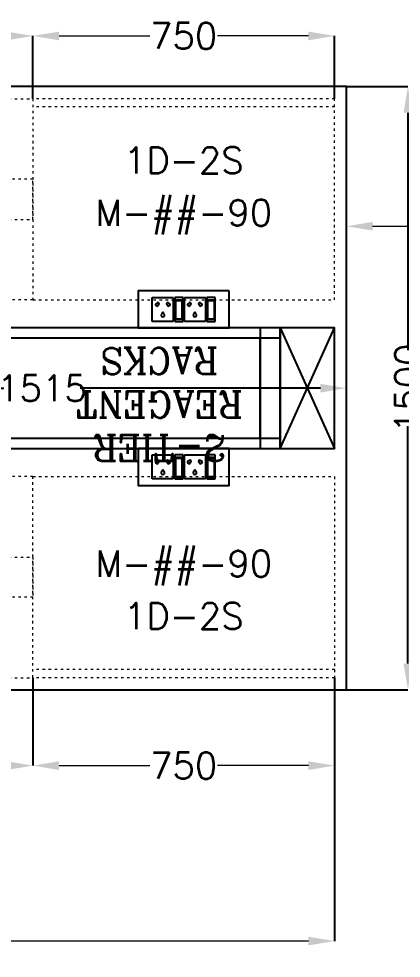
# Model space of a CAD drawing. Extents: x -52083 to 49512, y -145230 to 20224.
# Drawn here: x -36341 to -35389, y 10096 to 12433 of the extents above; entities that cross this region are included whole.
import ezdxf
from ezdxf.enums import TextEntityAlignment as Align

# ---------------------------------------------------------------- set-up
doc = ezdxf.new("R2010")
doc.units = 0
doc.header["$LTSCALE"] = 0.5
doc.header["$MEASUREMENT"] = 0
doc.header["$PDMODE"] = 32
doc.linetypes.add('ACAD_ISO03W100', pattern=[30, 12, -18])
doc.layers.add('DIM', color=3, linetype='Continuous', lineweight=5)
doc.layers.add('Sa-Block Text', color=7, linetype='Continuous', lineweight=18)
for name, color, linetype in [('PDF_Text', 5, 'Continuous'), ('SA-6MRP', 1, 'Continuous'), ('SA-FUR', 3, 'Continuous')]:
    doc.layers.add(name, color=color, linetype=linetype)
doc.styles.add('PDF Arial', font='arial.ttf')
doc.styles.get("Standard").update_dxf_attribs({"font": 'romans.shx'})
doc.dimstyles.new('Sa-dim', dxfattribs={"dimtxt": 65, "dimasz": 65, "dimexe": 0, "dimexo": 0, "dimtad": 0, "dimdec": 0, "dimdsep": 46, "dimtxsty": 'Standard', "dimcen": 0, "dimclrd": 256, "dimclre": 7, "dimclrt": 1, "dimadec": 0, "dimazin": 0, "dimtfac": 1, "dimtdec": 0, "dimtmove": 0, "dimatfit": 3, "dimfxl": 1, "dimlwd": -1, "dimarcsym": 0})

# ---------------------------------------------------------------- blocks, each defined once
blk = doc.blocks.new('*D511')
at = {"layer": 'Defpoints', "color": 0, "transparency": 16777216}
for p in [(-41830.5, 10763.7), (-35555.5, 10763.7), (-41830.5, 10138.6)]:
    blk.add_point(p, dxfattribs=at)
at = {"layer": 'DIM', "color": 7, "lineweight": -2, "transparency": 16777216}
for p, q in [((-41830.5, 10763.7), (-41830.5, 10138.6)), ((-35555.5, 10763.7), (-35555.5, 10138.6))]:
    blk.add_line(p, q, dxfattribs=at)
at = {"layer": 'DIM', "transparency": 16777216}
for p, q in [((-41765.5, 10138.6), (-38791.1, 10138.6)), ((-35620.5, 10138.6), (-38594.9, 10138.6))]:
    blk.add_line(p, q, dxfattribs=at)
for points in [[(-41765.5, 10149.5), (-41765.5, 10127.8), (-41830.5, 10138.6)], [(-35620.5, 10149.5), (-35620.5, 10127.8), (-35555.5, 10138.6)]]:
    blk.add_solid(points, dxfattribs=at)
at = {"layer": 'DIM', "color": 1, "transparency": 16777216, "insert": (-38693, 10138.6), "char_height": 65, "attachment_point": 5}
blk.add_mtext('6275', dxfattribs=at)
blk = doc.blocks.new('*D508')
at = {"layer": 'Defpoints', "color": 0, "transparency": 16777216}
for p in [(-35525.5, 11916.5), (-35525.5, 11798.7), (-34025.5, 11798.7)]:
    blk.add_point(p, dxfattribs=at)
at = {"layer": 'DIM', "color": 7, "lineweight": -2, "transparency": 16777216}
for p, q in [((-35525.5, 11798.7), (-35525.5, 11916.5)), ((-34025.5, 11798.7), (-34025.5, 11916.5))]:
    blk.add_line(p, q, dxfattribs=at)
at = {"layer": 'DIM', "transparency": 16777216}
for p, q in [((-35460.5, 11916.5), (-34870, 11916.5)), ((-34090.5, 11916.5), (-34681, 11916.5))]:
    blk.add_line(p, q, dxfattribs=at)
for points in [[(-35460.5, 11927.3), (-35460.5, 11905.6), (-35525.5, 11916.5)], [(-34090.5, 11927.3), (-34090.5, 11905.6), (-34025.5, 11916.5)]]:
    blk.add_solid(points, dxfattribs=at)
at = {"layer": 'DIM', "color": 1, "transparency": 16777216, "insert": (-34775.5, 11916.5), "char_height": 65, "attachment_point": 5}
blk.add_mtext('1500', dxfattribs=at)
blk = doc.blocks.new('*U95')
at = {"layer": 'SA-FUR', "color": 230, "linetype": 'ACAD_ISO03W100', "lineweight": 13}
blk.add_line((750, 20), (0, 20), dxfattribs=at)
blk.add_lwpolyline([(0, 500), (750, 500), (750, 0), (0, 0)], close=True, dxfattribs=at)
at = {"layer": 'SA-FUR', "color": 7}
for tag, p in [('TAG', (375, 316.2)), ('TAG-2', (375, 185.8))]:
    blk.add_attdef(tag, text='', height=65, rotation=180, dxfattribs=at).set_placement(p, align=Align.CENTER)
blk = doc.blocks.new('*D540')
at = {"color": 7, "lineweight": -2, "transparency": 16777216}
for p, q in [((-35525.5, 12263.7), (-35372.9, 12263.7)), ((-35525.5, 10763.7), (-35372.9, 10763.7))]:
    blk.add_line(p, q, dxfattribs=at)
at = {"transparency": 16777216}
for p, q in [((-35372.9, 12198.7), (-35372.9, 11608.2)), ((-35372.9, 10828.7), (-35372.9, 11419.2))]:
    blk.add_line(p, q, dxfattribs=at)
for points in [[(-35383.7, 12198.7), (-35362, 12198.7), (-35372.9, 12263.7)], [(-35383.7, 10828.7), (-35362, 10828.7), (-35372.9, 10763.7)]]:
    blk.add_solid(points, dxfattribs=at)
at = {"layer": 'Defpoints', "color": 0, "transparency": 16777216}
for p in [(-35525.5, 12263.7), (-35372.9, 12263.7), (-35525.5, 10763.7)]:
    blk.add_point(p, dxfattribs=at)
at = {"color": 1, "transparency": 16777216, "insert": (-35372.9, 11513.7), "char_height": 65, "attachment_point": 5, "rotation": 90}
blk.add_mtext('1500', dxfattribs=at)
blk = doc.blocks.new('A$Ca55ee631')
at = {"layer": 'SA-FUR', "color": 1}
for p, q in [((0, 0), (135, 300)), ((0, 300), (135, 0))]:
    blk.add_line(p, q, dxfattribs=at)
blk.add_lwpolyline([(0, 0), (135, 0), (135, 300), (0, 300)], close=True, dxfattribs=at)
blk = doc.blocks.new('*U112')
at = {"color": 3}
blk.add_lwpolyline([(-750, -150), (-700, -150), (-700, 150), (-750, 150)], close=True, dxfattribs=at)
at = {"color": 1}
blk.add_lwpolyline([(-750, 125), (-700, 125), (-700, -125), (-750, -125)], close=True, dxfattribs=at)
blk = doc.blocks.new('*D541')
at = {"transparency": 16777216}
for p, q in [((-36975.5, 11513.7), (-36377.9, 11513.7)), ((-35590.5, 11513.7), (-36188.1, 11513.7))]:
    blk.add_line(p, q, dxfattribs=at)
for points in [[(-36975.5, 11524.6), (-36975.5, 11502.9), (-37040.5, 11513.7)], [(-35590.5, 11524.6), (-35590.5, 11502.9), (-35525.5, 11513.7)]]:
    blk.add_solid(points, dxfattribs=at)
at = {"layer": 'Defpoints', "color": 0, "transparency": 16777216}
for p in [(-37040.5, 11513.7), (-37040.5, 11513.7), (-35525.5, 11513.7)]:
    blk.add_point(p, dxfattribs=at)
at = {"color": 1, "transparency": 16777216, "insert": (-36283, 11513.7), "char_height": 65, "attachment_point": 5}
blk.add_mtext('1515', dxfattribs=at)
blk = doc.blocks.new('*D542')
at = {"layer": 'Defpoints', "color": 0, "transparency": 16777216}
for p in [(-36305.5, 12389.9), (-36305.5, 12233.7), (-35555.5, 12233.7)]:
    blk.add_point(p, dxfattribs=at)
at = {"layer": 'DIM', "color": 7, "lineweight": -2, "transparency": 16777216}
for p, q in [((-36305.5, 12233.7), (-36305.5, 12389.9)), ((-35555.5, 12233.7), (-35555.5, 12389.9))]:
    blk.add_line(p, q, dxfattribs=at)
at = {"layer": 'DIM', "transparency": 16777216}
for p, q in [((-36240.5, 12389.9), (-36014.7, 12389.9)), ((-35620.5, 12389.9), (-35846.3, 12389.9))]:
    blk.add_line(p, q, dxfattribs=at)
for points in [[(-36240.5, 12400.7), (-36240.5, 12379), (-36305.5, 12389.9)], [(-35620.5, 12400.7), (-35620.5, 12379), (-35555.5, 12389.9)]]:
    blk.add_solid(points, dxfattribs=at)
at = {"layer": 'DIM', "color": 1, "transparency": 16777216, "insert": (-35930.5, 12389.9), "char_height": 65, "attachment_point": 5}
blk.add_mtext('750', dxfattribs=at)
blk = doc.blocks.new('*D543')
at = {"layer": 'Defpoints', "color": 0, "transparency": 16777216}
for p in [(-36305.5, 10793.7), (-35555.5, 10793.7), (-36305.5, 10575)]:
    blk.add_point(p, dxfattribs=at)
at = {"layer": 'DIM', "color": 7, "lineweight": -2, "transparency": 16777216}
for p, q in [((-36305.5, 10793.7), (-36305.5, 10575)), ((-35555.5, 10793.7), (-35555.5, 10575))]:
    blk.add_line(p, q, dxfattribs=at)
at = {"layer": 'DIM', "transparency": 16777216}
for p, q in [((-36240.5, 10575), (-36014.7, 10575)), ((-35620.5, 10575), (-35846.3, 10575))]:
    blk.add_line(p, q, dxfattribs=at)
for points in [[(-36240.5, 10585.8), (-36240.5, 10564.1), (-36305.5, 10575)], [(-35620.5, 10585.8), (-35620.5, 10564.1), (-35555.5, 10575)]]:
    blk.add_solid(points, dxfattribs=at)
at = {"layer": 'DIM', "color": 1, "transparency": 16777216, "insert": (-35930.5, 10575), "char_height": 65, "attachment_point": 5}
blk.add_mtext('750', dxfattribs=at)
blk = doc.blocks.new('*D544')
at = {"layer": 'Defpoints', "color": 0, "transparency": 16777216}
for p in [(-37055.5, 10793.7), (-36305.5, 10793.7), (-37055.5, 10575)]:
    blk.add_point(p, dxfattribs=at)
at = {"layer": 'DIM', "color": 7, "lineweight": -2, "transparency": 16777216}
for p, q in [((-37055.5, 10793.7), (-37055.5, 10575)), ((-36305.5, 10793.7), (-36305.5, 10575))]:
    blk.add_line(p, q, dxfattribs=at)
at = {"layer": 'DIM', "transparency": 16777216}
for p, q in [((-36990.5, 10575), (-36764.7, 10575)), ((-36370.5, 10575), (-36596.3, 10575))]:
    blk.add_line(p, q, dxfattribs=at)
for points in [[(-36990.5, 10585.8), (-36990.5, 10564.1), (-37055.5, 10575)], [(-36370.5, 10585.8), (-36370.5, 10564.1), (-36305.5, 10575)]]:
    blk.add_solid(points, dxfattribs=at)
at = {"layer": 'DIM', "color": 1, "transparency": 16777216, "insert": (-36680.5, 10575), "char_height": 65, "attachment_point": 5}
blk.add_mtext('750', dxfattribs=at)
blk = doc.blocks.new('*U133')
at = {"ltscale": 300}
for p, q in [((-78.1, 29.8), (-78.1, -29.8)), ((-78.1, 29.8), (-78.1, -29.8)), ((-57.3, 29.8), (-78.1, 29.8)), ((-78.1, 29.8), (-57.3, 29.8)), ((-57.3, -29.8), (-57.3, 29.8)), ((-53.9, 29.8), (-1.7, 29.8)), ((-53.9, -29.8), (-53.9, 29.8)), ((-1.7, 29.8), (-1.7, -29.8)), ((1.7, 29.8), (1.7, -29.8)), ((1.7, 29.8), (1.7, -29.8)), ((22.5, 29.8), (1.7, 29.8)), ((1.7, 29.8), (22.5, 29.8)), ((22.5, -29.8), (22.5, 29.8)), ((25.9, -29.8), (25.9, 29.8)), ((25.9, 29.8), (78.1, 29.8)), ((78.1, 29.8), (78.1, -29.8)), ((-76.3, 23.3), (-76.3, -23.3)), ((-59.1, 23.3), (-76.3, 23.3)), ((-59.1, -23.3), (-59.1, 23.3)), ((3.5, 23.3), (3.5, -23.3)), ((20.7, 23.3), (3.5, 23.3)), ((20.7, -23.3), (20.7, 23.3)), ((-76.3, -21.2), (-59.1, -21.2)), ((-76.3, -23.3), (-59.1, -23.3)), ((3.5, -21.2), (20.7, -21.2)), ((3.5, -23.3), (20.7, -23.3)), ((-78.1, -29.8), (-57.3, -29.8)), ((-1.7, -29.8), (-53.9, -29.8)), ((1.7, -29.8), (22.5, -29.8)), ((78.1, -29.8), (25.9, -29.8))]:
    blk.add_line(p, q, dxfattribs=at)
blk.add_lwpolyline([(-113, -46), (113, -46), (113, 46), (-113, 46)], close=True, dxfattribs=at)
for centre, radius, start, end in [((-27.8, 14.7), 4.06, 307.1584, 232.8416), ((-27.8, 10.6), 2.59, 161.4031, 18.5969), ((52, 14.7), 4.06, 307.1584, 232.8416), ((52, 10.6), 2.59, 161.4031, 18.5969), ((-42.7, -11.6), 3.5, 5.2689, 272.51), ((-39.9, -14), 2.82, 202.6838, 75.0951), ((-15.7, -14), 2.82, 104.9049, 337.3162), ((-12.9, -11.6), 3.5, 267.49, 174.7311), ((37.1, -11.6), 3.5, 5.2689, 272.51), ((39.9, -14), 2.82, 202.6838, 75.0951), ((64.1, -14), 2.82, 104.9049, 337.3162), ((66.9, -11.6), 3.5, 267.49, 174.7311)]:
    blk.add_arc(centre, radius, start, end, dxfattribs=at)
at = {"layer": 'Sa-Block Text', "flags": 1}
for tag, p in [('PROJECTNAME', (102.4, 776)), ('FLOOR', (102.4, 686.5)), ('LABNAME', (102.4, 577)), ('ITEMNO:', (102.4, 479.7))]:
    blk.add_attdef(tag, text='', height=65, dxfattribs=at).set_placement(p, align=Align.MIDDLE_CENTER)
at = {"layer": 'Sa-Block Text'}
blk.add_attdef('CATALOGUE', text='', height=65, dxfattribs=at).set_placement((102.4, 360.5), align=Align.MIDDLE_CENTER)
blk = doc.blocks.new('*U92')
at = {"layer": 'SA-FUR', "color": 230, "linetype": 'ACAD_ISO03W100', "lineweight": 13}
for points in [[(750, 500), (0, 500), (0, 0), (750, 0)], [(750, 200), (0, 200), (0, 300), (750, 300)]]:
    blk.add_lwpolyline(points, close=True, dxfattribs=at)
at = {"layer": 'SA-FUR', "color": 7}
blk.add_attdef('TAG-2', text='', height=65, dxfattribs=at).set_placement((382.1, 224.8), align=Align.CENTER)
blk = doc.blocks.new('*D720')
at = {"layer": 'Defpoints', "color": 0, "transparency": 16777216}
for p in [(-37055.5, 12389.9), (-37055.5, 12233.7), (-36305.5, 12233.7)]:
    blk.add_point(p, dxfattribs=at)
at = {"layer": 'DIM', "color": 7, "lineweight": -2, "transparency": 16777216}
for p, q in [((-37055.5, 12233.7), (-37055.5, 12389.9)), ((-36305.5, 12233.7), (-36305.5, 12389.9))]:
    blk.add_line(p, q, dxfattribs=at)
at = {"layer": 'DIM', "transparency": 16777216}
for p, q in [((-36990.5, 12389.9), (-36752.6, 12389.9)), ((-36370.5, 12389.9), (-36608.5, 12389.9))]:
    blk.add_line(p, q, dxfattribs=at)
for points in [[(-36990.5, 12400.7), (-36990.5, 12379), (-37055.5, 12389.9)], [(-36370.5, 12400.7), (-36370.5, 12379), (-36305.5, 12389.9)]]:
    blk.add_solid(points, dxfattribs=at)
at = {"layer": 'DIM', "color": 1, "transparency": 16777216, "insert": (-36680.5, 12389.9), "char_height": 65, "attachment_point": 5}
blk.add_mtext('750', dxfattribs=at)

msp = doc.modelspace()

# ---------------------------------------------------------------- linework, layer by layer
at = {"color": 3, "elevation": 2637.8}
for points in [[(-35525.5, 12263.7), (-41830.5, 12263.7), (-41830.5, 10763.7), (-35525.5, 10763.7)], [(-35690.5, 11663.7), (-37055.5, 11663.7), (-37055.5, 11363.7), (-35690.5, 11363.7)]]:
    msp.add_lwpolyline(points, close=True, dxfattribs=at)
at = {"color": 1, "elevation": 2637.8}
msp.add_lwpolyline([(-35740.5, 11388.7), (-37055.5, 11388.7), (-37055.5, 11638.7), (-35740.5, 11638.7)], close=True, dxfattribs=at)

# ---------------------------------------------------------------- block references
at = {"layer": 'SA-6MRP', "color": 7, "rotation": 180}
for p in [(-35930.5, 11709.7, 2637.8), (-35930.5, 11317.8, 2637.8)]:
    msp.add_blockref('*U133', p, dxfattribs=at)
at = {"layer": 'SA-FUR'}
ref = msp.add_blockref('*U92', (-37055.5, 12233.7, 2637.8), dxfattribs=dict(at, xscale=-1, rotation=180))
ref.add_attrib('TAG-2', 'L.S.##-90', dxfattribs={"color": 7, "height": 65}).set_placement((-36673.4, 11943.9, 2637.8), align=Align.CENTER)
ref = msp.add_blockref('*U95', (-36305.5, 12233.7, 2637.8), dxfattribs=dict(at, xscale=-1, rotation=180))
ref.add_attrib('TAG', 'M-##-90', dxfattribs={"color": 7, "height": 65}).set_placement((-35930.5, 11917.5, 2637.8), align=Align.CENTER)
ref.add_attrib('TAG-2', '1D-2S', dxfattribs={"color": 7, "height": 65}).set_placement((-35930.5, 12047.9, 2637.8), align=Align.CENTER)
at = {"layer": 'SA-FUR', "color": 30, "rotation": 180}
msp.add_blockref('*U112', (-36440.5, 11513.7, 2637.8), dxfattribs=at)
at = {"layer": 'SA-FUR', "color": 1}
msp.add_blockref('A$Ca55ee631', (-35690.5, 11363.7, 2637.8), dxfattribs=at)
at = {"layer": 'SA-FUR'}
msp.add_blockref('*U92', (-37055.5, 10793.7, 2637.8), dxfattribs=at).add_auto_attribs({'TAG-2': 'L.S.##-90'})
ref = msp.add_blockref('*U95', (-36305.5, 10793.7, 2637.8), dxfattribs=at)
ref.add_attrib('TAG', 'M-##-90', dxfattribs={"color": 7, "height": 65}).set_placement((-35930.5, 11044.9, 2637.8), align=Align.CENTER)
ref.add_attrib('TAG-2', '1D-2S', dxfattribs={"color": 7, "height": 65}).set_placement((-35930.5, 10914.6, 2637.8), align=Align.CENTER)

# ---------------------------------------------------------------- texts
at = {"layer": 'PDF_Text', "insert": (-35990.5, 11613.7, 2637.8), "char_height": 65, "width": 775.888, "attachment_point": 8, "rotation": 180, "style": 'PDF Arial'}
msp.add_mtext('{\\Fromanc|c0;\\C7;2-TIER REAGENT RACKS}', dxfattribs=at)

# ---------------------------------------------------------------- dimensions: what is measured, and where the dimension line sits
for base, p1, p2, angle, picture, middle in [((-35372.9, 12263.7, 2637.8), (-35525.5, 10763.7, 2637.8), (-35525.5, 12263.7, 2637.8), 270, '*D540', (-35372.9, 11513.7, 2637.8)), ((-37040.5, 11513.7, 2637.8), (-35525.5, 11513.7, 2637.8), (-37040.5, 11513.7, 2637.8), 180, '*D541', (-36283, 11513.7, 2637.8))]:
    dim = msp.add_linear_dim(base=base, p1=p1, p2=p2, angle=angle, dimstyle='Sa-dim')
    dim.commit()
    dim.dimension.update_dxf_attribs({"geometry": picture, "text_midpoint": middle})
at = {"layer": 'DIM', "color": 7}
dim = msp.add_linear_dim(base=(-37055.5, 12389.9, 2637.8), p1=(-36305.5, 12233.7, 2637.8), p2=(-37055.5, 12233.7, 2637.8), angle=180, dimstyle='Sa-dim', dxfattribs=at)
dim.commit()
dim.dimension.update_dxf_attribs({"geometry": '*D720', "text_midpoint": (-36680.5, 12389.9, 2637.8)})
for base, p1, p2, picture, middle in [((-36305.5, 12389.9, 2637.8), (-35555.5, 12233.7, 2637.8), (-36305.5, 12233.7, 2637.8), '*D542', (-35930.5, 12389.9, 2637.8)), ((-37055.5, 10575, 2637.8), (-36305.5, 10793.7, 2637.8), (-37055.5, 10793.7, 2637.8), '*D544', (-36680.5, 10575, 2637.8)), ((-36305.5, 10575, 2637.8), (-35555.5, 10793.7, 2637.8), (-36305.5, 10793.7, 2637.8), '*D543', (-35930.5, 10575, 2637.8))]:
    dim = msp.add_linear_dim(base=base, p1=p1, p2=p2, angle=180, dimstyle='Sa-dim', override={"dimtmove": 1}, dxfattribs=at)
    dim.commit()
    dim.dimension.update_dxf_attribs({"geometry": picture, "text_midpoint": middle})
dim = msp.add_aligned_dim(p1=(-34025.5, 11798.7, 2637.8), p2=(-35525.5, 11798.7, 2637.8), distance=-117.7, dimstyle='Sa-dim', dxfattribs=at)
dim.commit()
dim.dimension.update_dxf_attribs({"geometry": '*D508', "text_midpoint": (-34775.5, 11916.5, 2637.8)})
at = {"layer": 'DIM', "color": 5}
dim = msp.add_linear_dim(base=(-41830.5, 10138.6, 2637.8), p1=(-35555.5, 10763.7, 2637.8), p2=(-41830.5, 10763.7, 2637.8), angle=180, dimstyle='Sa-dim', dxfattribs=at)
dim.commit()
dim.dimension.update_dxf_attribs({"geometry": '*D511', "text_midpoint": (-38693, 10138.6, 2637.8)})

doc.saveas('drawing.dxf')
